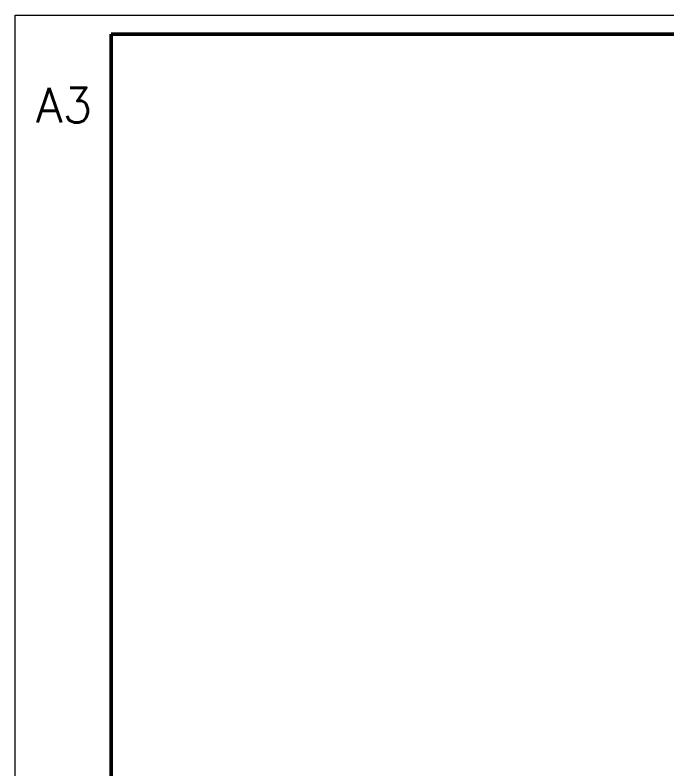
# Model space of a CAD drawing. Header units: millimetres. Extents: x 2517 to 4431, y 863 to 2540.
# Drawn here: x 3100.1 to 3269.8, y 2337.4 to 2533.8 of the extents above; entities that cross this region are included whole.
import ezdxf

# ---------------------------------------------------------------- set-up
doc = ezdxf.new("R2010")
doc.units = ezdxf.units.MM
for name, color, linetype, lineweight in [('实线', 7, 'Continuous', 25), ('引导线', 6, 'Continuous', 9), ('粗实线', 9, 'Continuous', 50)]:
    doc.layers.add(name, color=color, linetype=linetype, lineweight=lineweight)
doc.styles.add('st', font='txt.shx')

msp = doc.modelspace()

# ---------------------------------------------------------------- linework, layer by layer
at = {"layer": '引导线'}
for p, q in [((3100.0637, 2533.7698), (3520.0637, 2533.7698)), ((3100.0637, 2236.7698), (3100.0637, 2533.7698))]:
    msp.add_line(p, q, dxfattribs=at)
at = {"layer": '粗实线'}
for p, q in [((3125.0637, 2241.7698), (3125.0637, 2528.7698)), ((3125.0637, 2528.7698), (3515.0637, 2528.7698))]:
    msp.add_line(p, q, dxfattribs=at)

# ---------------------------------------------------------------- texts
at = {"layer": '实线', "ltscale": 0.2, "insert": (3105.5054, 2514.8256), "char_height": 9, "width": 25, "attachment_point": 1, "style": 'st'}
msp.add_mtext('A3', dxfattribs=at)

doc.saveas('drawing.dxf')
